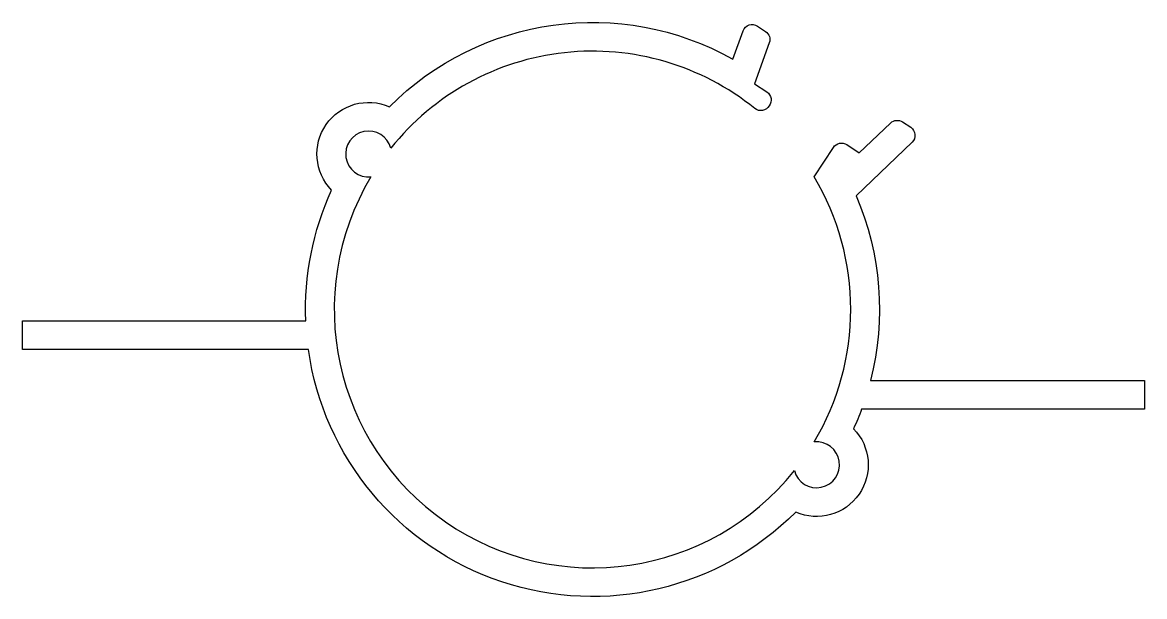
# Model space of a CAD drawing. Extents: x -144 to -85.3, y 308.6 to 338.6.
import ezdxf

# ---------------------------------------------------------------- set-up
doc = ezdxf.new("R2010")
doc.units = 0
doc.header["$LTSCALE"] = 15
doc.layers.get('0').update_dxf_attribs({"linetype": 'CONTINUOUS'})

msp = doc.modelspace()

# ---------------------------------------------------------------- linework, layer by layer
at = {"color": 0}
msp.add_lwpolyline([(-103.525, 312.969, -0.619251), (-129.003, 321.461), (-143.952, 321.461), (-143.952, 322.961), (-129.138, 322.961, -0.117733), (-127.791, 329.796, -0.823895), (-124.769, 334.151, -0.336223), (-106.816, 336.641), (-106.28, 338.121, -0.485102), (-105.534, 338.368), (-105.105, 338.085, -0.347007), (-104.91, 337.497), (-105.687, 335.354), (-105.037, 334.925, -0.434633), (-104.916, 334.204, -0.465556), (-105.667, 334.058, 0.415717), (-124.695, 331.986, 2.166211), (-125.736, 330.485, 0.934897), (-103.598, 315.136, 2.174653), (-102.56, 316.634, 0.276139), (-102.566, 330.489), (-101.558, 332.027, -0.415209), (-100.864, 332.17), (-100.205, 331.735), (-98.565, 333.302, -0.349897), (-97.944, 333.358), (-97.516, 333.076, -0.481595), (-97.446, 332.297), (-100.376, 329.496, -0.165741), (-99.616, 319.847), (-85.292, 319.847), (-85.292, 318.347), (-100.084, 318.347, -0.018416), (-100.505, 317.326, -0.824832)], format="xyb", close=True, dxfattribs=at)

doc.saveas('drawing.dxf')
